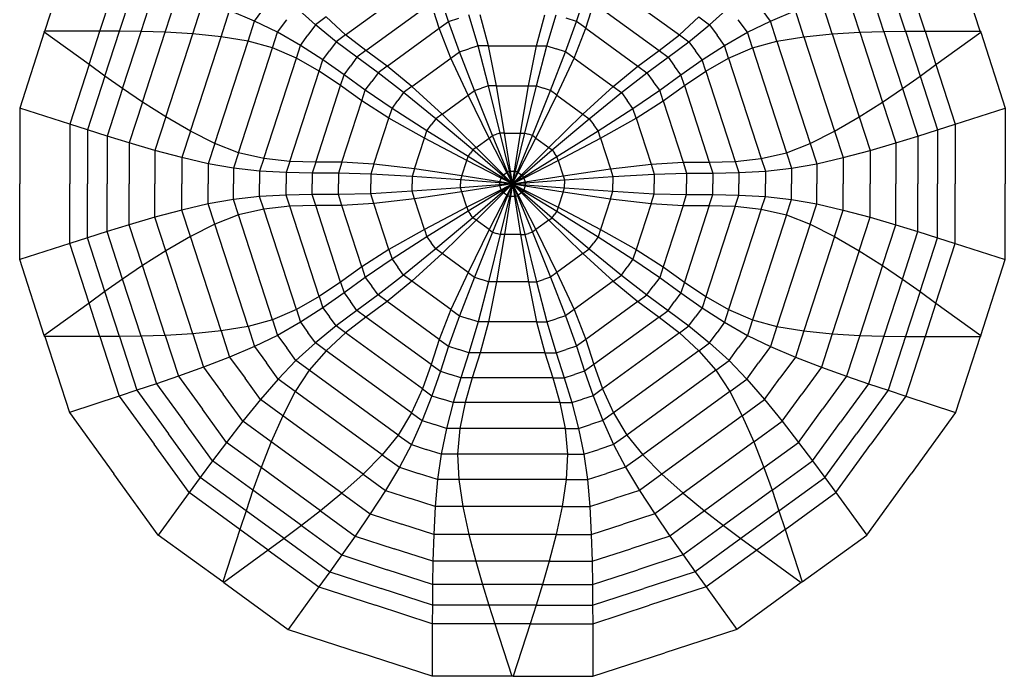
# Model space of a CAD drawing. Extents: x -2915 to 2915, y -2911 to 2931.
# Drawn here: x -2915 to 2915, y -2911 to 970 of the extents above; entities that cross this region are included whole.
import ezdxf

# ---------------------------------------------------------------- set-up
doc = ezdxf.new("R2010")
doc.units = 0

msp = doc.modelspace()

# ---------------------------------------------------------------- linework, layer by layer
at = {"layer": 'CutLine', "color": 250, "linetype": 'CONTINUOUS'}
for p, q in [((-2767.5, 903.4), (-2621.9, 1351.3)), ((2767.5, 903.4), (2621.9, 1351.3)), ((-2770, 895.8), (-2915.5, 447.9)), ((-2770, 895.8), (-2767.5, 903.4)), ((2767.5, 903.4), (2770, 895.8)), ((2770, 895.8), (2915.5, 447.9)), ((-2915.5, 447.9), (-2915.5, 0)), ((2915.5, 447.9), (2915.5, 0)), ((2915.5, -447.9), (2915.5, 0)), ((-2915.5, -447.9), (-2915.5, 0)), ((-2770, -895.8), (-2915.5, -447.9)), ((2770, -895.8), (2915.5, -447.9)), ((-2767.5, -903.4), (-2770, -895.8)), ((-2767.5, -903.4), (-2621.9, -1351.3)), ((2767.5, -903.4), (2621.9, -1351.3)), ((2770, -895.8), (2767.5, -903.4)), ((-2621.9, -1351.3), (-2358.7, -1713.7)), ((2621.9, -1351.3), (2358.7, -1713.7)), ((-2095.4, -2076), (-2358.7, -1713.7)), ((2095.4, -2076), (2358.7, -1713.7)), ((-1714.4, -2352.8), (-2095.4, -2076)), ((1714.4, -2352.8), (2095.4, -2076)), ((-1707.9, -2357.6), (-1714.4, -2352.8)), ((-1707.9, -2357.6), (-1326.9, -2634.4)), ((1707.9, -2357.6), (1326.9, -2634.4)), ((1714.4, -2352.8), (1707.9, -2357.6)), ((-1326.9, -2634.4), (-900.9, -2772.8)), ((1326.9, -2634.4), (900.9, -2772.8)), ((-475, -2911.2), (-900.9, -2772.8)), ((475, -2911.2), (900.9, -2772.8)), ((-4, -2911.2), (-475, -2911.2)), ((4, -2911.2), (-4, -2911.2)), ((4, -2911.2), (475, -2911.2))]:
    msp.add_line(p, q, dxfattribs=at)
at = {"layer": 'MountainLine', "color": 1, "linetype": 'CONTINUOUS'}
for p, q in [((-2441.2, 902.1), (-2326.7, 1254.7)), ((2441.2, 902.1), (2326.7, 1254.7)), ((-987.2, 881.4), (-533.2, 1211.2)), ((533.2, 1211.2), (987.2, 881.4)), ((-1525.9, 961.7), (-1456.1, 1057.9)), ((-866.8, 787.7), (-481.3, 1067.8)), ((-379, 959.7), (-426.9, 1107.3)), ((379, 959.7), (426.9, 1107.3)), ((481.3, 1067.8), (866.8, 787.7)), ((1525.9, 961.7), (1456.1, 1057.9)), ((-1525.9, 961.7), (-1673.8, 1024)), ((-1166.1, 940.1), (-1281.5, 1044.6)), ((-203.8, 815.5), (-257.5, 999.2)), ((203.8, 815.5), (257.5, 999.2)), ((1166.1, 940.1), (1281.5, 1044.6)), ((1525.9, 961.7), (1673.8, 1024)), ((-1389.5, 896), (-1525.9, 961.7)), ((-1389.5, 896), (-1335.5, 970.3)), ((-1166.1, 940.1), (-1210.3, 879.3)), ((-1043.7, 840.3), (-1166.1, 940.1)), ((-379, 959.7), (-318.2, 979.5)), ((-314.4, 779.5), (-379, 959.7)), ((314.4, 779.5), (379, 959.7)), ((379, 959.7), (318.2, 979.5)), ((1043.7, 840.3), (1166.1, 940.1)), ((1166.1, 940.1), (1210.3, 879.3)), ((1389.5, 896), (1335.5, 970.3)), ((1389.5, 896), (1525.9, 961.7)), ((-2411.2, 637.2), (-2325.3, 901.8)), ((-2307, 563.2), (-2197.4, 900.4)), ((-2189.3, 483), (-2055.1, 896.1)), ((-2051.5, 395.5), (-1892.2, 885.9)), ((-1254.5, 818.5), (-1389.5, 896)), ((-1254.5, 818.5), (-1210.3, 879.3)), ((-741.4, 696.4), (-433.2, 920.3)), ((433.2, 920.3), (741.4, 696.4)), ((1254.5, 818.5), (1210.3, 879.3)), ((1254.5, 818.5), (1389.5, 896)), ((1892.2, 885.9), (2051.5, 395.5)), ((2055.1, 896.1), (2189.3, 483)), ((2197.4, 900.4), (2307, 563.2)), ((2325.3, 901.8), (2411.2, 637.2)), ((-1905.5, 310.7), (-1724.2, 868.7)), ((-1761.1, 237.8), (-1564.6, 842.8)), ((-1121.7, 732.9), (-1254.5, 818.5)), ((-1043.7, 840.3), (-1082.7, 786.6)), ((-921.1, 748.2), (-1043.7, 840.3)), ((921.1, 748.2), (1043.7, 840.3)), ((1043.7, 840.3), (1082.7, 786.6)), ((1121.7, 732.9), (1254.5, 818.5)), ((1564.6, 842.8), (1761.1, 237.8)), ((1724.2, 868.7), (1905.5, 310.7)), ((-1620.9, 183.7), (-1419.3, 804.1)), ((-1121.7, 732.9), (-1082.7, 786.6)), ((-314.4, 779.5), (-259.1, 797.5)), ((-225.5, 551.2), (-314.4, 779.5)), ((-203.8, 815.5), (-259.1, 797.5)), ((-141.5, 578.5), (-203.8, 815.5)), ((-142.7, 815.5), (142.7, 815.5)), ((141.5, 578.5), (203.8, 815.5)), ((203.8, 815.5), (259.1, 797.5)), ((225.5, 551.2), (314.4, 779.5)), ((314.4, 779.5), (259.1, 797.5)), ((1121.7, 732.9), (1082.7, 786.6)), ((1419.3, 804.1), (1620.9, 183.7)), ((-2505.2, 705.1), (-2619.8, 352.6)), ((-1471.6, 150.3), (-1278.9, 743.4)), ((-996.2, 644.9), (-1121.7, 732.9)), ((-921.1, 748.2), (-958.7, 696.5)), ((-795.7, 657), (-921.1, 748.2)), ((-594.8, 575.8), (-363.9, 743.6)), ((363.9, 743.6), (594.8, 575.8)), ((795.7, 657), (921.1, 748.2)), ((921.1, 748.2), (958.7, 696.5)), ((996.2, 644.9), (1121.7, 732.9)), ((1278.9, 743.4), (1471.6, 150.3)), ((2505.2, 705.1), (2619.8, 352.6)), ((-1316.7, 132.8), (-1143.3, 666.5)), ((-996.2, 644.9), (-958.7, 696.5)), ((-870.7, 553.7), (-996.2, 644.9)), ((-795.7, 657), (-833.2, 605.3)), ((-644.2, 539.9), (-795.7, 657)), ((644.2, 539.9), (795.7, 657)), ((795.7, 657), (833.2, 605.3)), ((870.7, 553.7), (996.2, 644.9)), ((996.2, 644.9), (958.7, 696.5)), ((1143.3, 666.5), (1316.7, 132.8)), ((-870.7, 553.7), (-833.2, 605.3)), ((870.7, 553.7), (833.2, 605.3)), ((-1164.2, 127.7), (-1017, 581)), ((-712.6, 445.9), (-870.7, 553.7)), ((-644.2, 539.9), (-678.4, 492.9)), ((-454.5, 384.8), (-644.2, 539.9)), ((-225.5, 551.2), (-183.5, 564.8)), ((-117.7, 285.4), (-225.5, 551.2)), ((-141.5, 578.5), (-183.5, 564.8)), ((-72.5, 300.1), (-141.5, 578.5)), ((-95.1, 578.5), (95.1, 578.5)), ((72.5, 300.1), (141.5, 578.5)), ((117.7, 285.4), (225.5, 551.2)), ((141.5, 578.5), (183.5, 564.8)), ((225.5, 551.2), (183.5, 564.8)), ((454.5, 384.8), (644.2, 539.9)), ((644.2, 539.9), (678.4, 492.9)), ((712.6, 445.9), (870.7, 553.7)), ((1017, 581), (1164.2, 127.7)), ((-1009.1, 127.6), (-891.4, 489.9)), ((-712.6, 445.9), (-678.4, 492.9)), ((-417, 412.1), (-263.1, 523.9)), ((263.1, 523.9), (417, 412.1)), ((712.6, 445.9), (678.4, 492.9)), ((891.4, 489.9), (1009.1, 127.6)), ((-2619.8, 352.6), (-2915.5, 447.9)), ((-506.4, 313.4), (-712.6, 445.9)), ((506.4, 313.4), (712.6, 445.9)), ((2619.8, 352.6), (2915.5, 447.9)), ((-2514.7, 318.6), (-2619.8, 352.6)), ((-819.7, 116.3), (-731.5, 387.7)), ((-454.5, 384.8), (-480.5, 349.1)), ((-235.1, 200.2), (-454.5, 384.8)), ((235.1, 200.2), (454.5, 384.8)), ((454.5, 384.8), (480.5, 349.1)), ((731.5, 387.7), (819.7, 116.3)), ((2514.7, 318.6), (2619.8, 352.6)), ((-2398.5, 281.6), (-2514.7, 318.6)), ((-2514.7, 318.6), (-2514.7, 0)), ((-506.4, 313.4), (-480.5, 349.1)), ((-263, 161.7), (-506.4, 313.4)), ((-117.7, 285.4), (-95.1, 292.8)), ((-72.5, 300.1), (-95.1, 292.8)), ((-18.1, 75), (-72.5, 300.1)), ((-47.5, 300.1), (47.5, 300.1)), ((18.1, 75), (72.5, 300.1)), ((72.5, 300.1), (95.1, 292.8)), ((117.7, 285.4), (95.1, 292.8)), ((263, 161.7), (506.4, 313.4)), ((506.4, 313.4), (480.5, 349.1)), ((2398.5, 281.6), (2514.7, 318.6)), ((2514.7, 318.6), (2514.7, 0)), ((-2267.8, 241.5), (-2398.5, 281.6)), ((-2398.5, 281.6), (-2398.5, 0)), ((-2115.8, 197.8), (-2267.8, 241.5)), ((-2267.8, 241.5), (-2267.8, 0)), ((-579.6, 88.3), (-520.8, 269.2)), ((-214.9, 214.9), (-138, 270.7)), ((-29.4, 71.4), (-117.7, 285.4)), ((29.4, 71.4), (117.7, 285.4)), ((138, 270.7), (214.9, 214.9)), ((520.8, 269.2), (579.6, 88.3)), ((2115.8, 197.8), (2267.8, 241.5)), ((2267.8, 241.5), (2398.5, 281.6)), ((2267.8, 241.5), (2267.8, 0)), ((2398.5, 281.6), (2398.5, 0)), ((-1956, 155.4), (-2115.8, 197.8)), ((-2115.8, 197.8), (-2115.8, 0)), ((-263, 161.7), (-249.1, 180.9)), ((-235.1, 200.2), (-249.1, 180.9)), ((-58.8, 50), (-235.1, 200.2)), ((58.8, 50), (235.1, 200.2)), ((235.1, 200.2), (249.1, 180.9)), ((263, 161.7), (249.1, 180.9)), ((1956, 155.4), (2115.8, 197.8)), ((2115.8, 197.8), (2115.8, 0)), ((-1799.8, 118.9), (-1956, 155.4)), ((-1956, 155.4), (-1956, 0)), ((-1650.8, 91.9), (-1799.8, 118.9)), ((-1799.8, 118.9), (-1799.8, 0)), ((-300.1, 47.5), (-270.7, 137.9)), ((-65.8, 40.4), (-263, 161.7)), ((65.8, 40.4), (263, 161.7)), ((270.7, 137.9), (300.1, 47.5)), ((1650.8, 91.9), (1799.8, 118.9)), ((1799.8, 118.9), (1956, 155.4)), ((1799.8, 118.9), (1799.8, 0)), ((1956, 155.4), (1956, 0)), ((-1496, 75.2), (-1650.8, 91.9)), ((-1650.8, 91.9), (-1650.8, 0)), ((-1338.3, 66.4), (-1496, 75.2)), ((-1496, 75.2), (-1496, 0)), ((-1185, 63.9), (-1338.3, 66.4)), ((-1338.3, 66.4), (-1338.3, 0)), ((-1029.9, 63.8), (-1185, 63.9)), ((-1185, 63.9), (-1185, 0)), ((-838.6, 58.1), (-1029.9, 63.8)), ((-1029.9, 63.8), (-1029.9, 0)), ((-34.5, 67.7), (-29.4, 71.4)), ((0, 0), (-29.4, 71.4)), ((0, 0), (-18.1, 75)), ((-11.9, 75), (-18.1, 75)), ((0, 0), (18.1, 75)), ((0, 0), (29.4, 71.4)), ((11.9, 75), (18.1, 75)), ((34.5, 67.7), (29.4, 71.4)), ((838.6, 58.1), (1029.9, 63.8)), ((1029.9, 63.8), (1185, 63.9)), ((1029.9, 63.8), (1029.9, 0)), ((1185, 63.9), (1338.3, 66.4)), ((1185, 63.9), (1185, 0)), ((1338.3, 66.4), (1496, 75.2)), ((1338.3, 66.4), (1338.3, 0)), ((1496, 75.2), (1650.8, 91.9)), ((1496, 75.2), (1496, 0)), ((1650.8, 91.9), (1650.8, 0)), ((-593.9, 44.2), (-838.6, 58.1)), ((-838.6, 58.1), (-838.6, 0)), ((-307.8, 23.8), (-593.9, 44.2)), ((-593.9, 44.2), (-593.9, 0)), ((-77, 5.9), (-307.8, 23.8)), ((-307.8, 23.8), (-307.8, 0)), ((-75, 11.9), (-77, 5.9)), ((0, 0), (-77, 5.9)), ((0, 0), (-77, -5.9)), ((-67.7, 34.5), (-65.8, 40.4)), ((0, 0), (-65.8, 40.4)), ((0, 0), (-65.8, -40.4)), ((-53.7, 53.7), (-58.8, 50)), ((0, 0), (-58.8, 50)), ((0, 0), (-58.8, -50)), ((0, 0), (-29.4, -71.4)), ((0, 0), (-18.1, -75)), ((0, 0), (58.8, 50)), ((0, 0), (65.8, 40.4)), ((0, 0), (77, 5.9)), ((0, 0), (77, -5.9)), ((0, 0), (65.8, -40.4)), ((0, 0), (58.8, -50)), ((0, 0), (29.4, -71.4)), ((0, 0), (18.1, -75)), ((53.7, 53.7), (58.8, 50)), ((67.7, 34.5), (65.8, 40.4)), ((75, 11.9), (77, 5.9)), ((77, 5.9), (307.8, 23.8)), ((307.8, 23.8), (593.9, 44.2)), ((307.8, 23.8), (307.8, 0)), ((307.8, -23.8), (307.8, 0)), ((593.9, 44.2), (838.6, 58.1)), ((593.9, 44.2), (593.9, 0)), ((593.9, -44.2), (593.9, 0)), ((838.6, 58.1), (838.6, 0)), ((838.6, -58.1), (838.6, 0)), ((1029.9, -63.8), (1029.9, 0)), ((1185, -63.9), (1185, 0)), ((1338.3, -66.4), (1338.3, 0)), ((1496, -75.2), (1496, 0)), ((1650.8, -91.9), (1650.8, 0)), ((1799.8, -118.9), (1799.8, 0)), ((1956, -155.4), (1956, 0)), ((2115.8, -197.8), (2115.8, 0)), ((2267.8, -241.5), (2267.8, 0)), ((2398.5, -281.6), (2398.5, 0)), ((2514.7, -318.6), (2514.7, 0)), ((-2514.7, -318.6), (-2514.7, 0)), ((-2398.5, -281.6), (-2398.5, 0)), ((-2267.8, -241.5), (-2267.8, 0)), ((-2115.8, -197.8), (-2115.8, 0)), ((-1956, -155.4), (-1956, 0)), ((-1799.8, -118.9), (-1799.8, 0)), ((-1650.8, -91.9), (-1650.8, 0)), ((-1496, -75.2), (-1496, 0)), ((-1338.3, -66.4), (-1338.3, 0)), ((-1185, -63.9), (-1185, 0)), ((-1029.9, -63.8), (-1029.9, 0)), ((-838.6, -58.1), (-1029.9, -63.8)), ((-838.6, -58.1), (-838.6, 0)), ((-593.9, -44.2), (-838.6, -58.1)), ((-593.9, -44.2), (-593.9, 0)), ((-307.8, -23.8), (-593.9, -44.2)), ((-307.8, -23.8), (-307.8, 0)), ((-77, -5.9), (-307.8, -23.8)), ((-270.7, -137.9), (-300.1, -47.5)), ((-65.8, -40.4), (-263, -161.7)), ((-58.8, -50), (-235.1, -200.2)), ((-75, -11.9), (-77, -5.9)), ((-67.7, -34.5), (-65.8, -40.4)), ((-53.7, -53.7), (-58.8, -50)), ((53.7, -53.7), (58.8, -50)), ((58.8, -50), (235.1, -200.2)), ((67.7, -34.5), (65.8, -40.4)), ((65.8, -40.4), (263, -161.7)), ((75, -11.9), (77, -5.9)), ((77, -5.9), (307.8, -23.8)), ((300.1, -47.5), (270.7, -137.9)), ((307.8, -23.8), (593.9, -44.2)), ((593.9, -44.2), (838.6, -58.1)), ((838.6, -58.1), (1029.9, -63.8)), ((-1650.8, -91.9), (-1799.8, -118.9)), ((-1496, -75.2), (-1650.8, -91.9)), ((-1338.3, -66.4), (-1496, -75.2)), ((-1185, -63.9), (-1338.3, -66.4)), ((-1029.9, -63.8), (-1185, -63.9)), ((-731.5, -387.7), (-819.7, -116.3)), ((-520.8, -269.2), (-579.6, -88.3)), ((-29.4, -71.4), (-117.7, -285.4)), ((-18.1, -75), (-72.5, -300.1)), ((-34.5, -67.7), (-29.4, -71.4)), ((-11.9, -75), (-18.1, -75)), ((11.9, -75), (18.1, -75)), ((18.1, -75), (72.5, -300.1)), ((34.5, -67.7), (29.4, -71.4)), ((29.4, -71.4), (117.7, -285.4)), ((579.6, -88.3), (520.8, -269.2)), ((819.7, -116.3), (731.5, -387.7)), ((1029.9, -63.8), (1185, -63.9)), ((1185, -63.9), (1338.3, -66.4)), ((1338.3, -66.4), (1496, -75.2)), ((1496, -75.2), (1650.8, -91.9)), ((1650.8, -91.9), (1799.8, -118.9)), ((-1956, -155.4), (-2115.8, -197.8)), ((-1799.8, -118.9), (-1956, -155.4)), ((-1278.9, -743.4), (-1471.6, -150.3)), ((-1143.3, -666.5), (-1316.7, -132.8)), ((-1017, -581), (-1164.2, -127.7)), ((-891.4, -489.9), (-1009.1, -127.6)), ((-263, -161.7), (-506.4, -313.4)), ((-263, -161.7), (-249.1, -180.9)), ((263, -161.7), (249.1, -180.9)), ((263, -161.7), (506.4, -313.4)), ((1009.1, -127.6), (891.4, -489.9)), ((1164.2, -127.7), (1017, -581)), ((1316.7, -132.8), (1143.3, -666.5)), ((1471.6, -150.3), (1278.9, -743.4)), ((1799.8, -118.9), (1956, -155.4)), ((1956, -155.4), (2115.8, -197.8)), ((-2115.8, -197.8), (-2267.8, -241.5)), ((-1419.3, -804.1), (-1620.9, -183.7)), ((-235.1, -200.2), (-454.5, -384.8)), ((-235.1, -200.2), (-249.1, -180.9)), ((-138, -270.7), (-214.9, -214.9)), ((214.9, -214.9), (138, -270.7)), ((235.1, -200.2), (249.1, -180.9)), ((235.1, -200.2), (454.5, -384.8)), ((1620.9, -183.7), (1419.3, -804.1)), ((2115.8, -197.8), (2267.8, -241.5)), ((-2398.5, -281.6), (-2514.7, -318.6)), ((-2267.8, -241.5), (-2398.5, -281.6)), ((-1564.6, -842.8), (-1761.1, -237.8)), ((-117.7, -285.4), (-225.5, -551.2)), ((-117.7, -285.4), (-95.1, -292.8)), ((117.7, -285.4), (95.1, -292.8)), ((117.7, -285.4), (225.5, -551.2)), ((1761.1, -237.8), (1564.6, -842.8)), ((2267.8, -241.5), (2398.5, -281.6)), ((2398.5, -281.6), (2514.7, -318.6)), ((-2514.7, -318.6), (-2619.8, -352.6)), ((-1724.2, -868.7), (-1905.5, -310.7)), ((-506.4, -313.4), (-712.6, -445.9)), ((-506.4, -313.4), (-480.5, -349.1)), ((-454.5, -384.8), (-480.5, -349.1)), ((-72.5, -300.1), (-141.5, -578.5)), ((-72.5, -300.1), (-95.1, -292.8)), ((47.5, -300.1), (-47.5, -300.1)), ((72.5, -300.1), (95.1, -292.8)), ((72.5, -300.1), (141.5, -578.5)), ((454.5, -384.8), (480.5, -349.1)), ((506.4, -313.4), (480.5, -349.1)), ((506.4, -313.4), (712.6, -445.9)), ((1905.5, -310.7), (1724.2, -868.7)), ((2514.7, -318.6), (2619.8, -352.6)), ((-2619.8, -352.6), (-2915.5, -447.9)), ((-2505.2, -705.1), (-2619.8, -352.6)), ((-1892.2, -885.9), (-2051.5, -395.5)), ((-454.5, -384.8), (-644.2, -539.9)), ((454.5, -384.8), (644.2, -539.9)), ((2051.5, -395.5), (1892.2, -885.9)), ((2505.2, -705.1), (2619.8, -352.6)), ((2619.8, -352.6), (2915.5, -447.9)), ((-712.6, -445.9), (-870.7, -553.7)), ((-712.6, -445.9), (-678.4, -492.9)), ((-263.1, -523.9), (-417, -412.1)), ((417, -412.1), (263.1, -523.9)), ((712.6, -445.9), (678.4, -492.9)), ((712.6, -445.9), (870.7, -553.7)), ((-2055.1, -896.1), (-2189.3, -483)), ((-644.2, -539.9), (-678.4, -492.9)), ((644.2, -539.9), (678.4, -492.9)), ((2189.3, -483), (2055.1, -896.1)), ((-2197.4, -900.4), (-2307, -563.2)), ((-870.7, -553.7), (-996.2, -644.9)), ((-870.7, -553.7), (-833.2, -605.3)), ((-644.2, -539.9), (-795.7, -657)), ((-363.9, -743.6), (-594.8, -575.8)), ((-225.5, -551.2), (-314.4, -779.5)), ((-225.5, -551.2), (-183.5, -564.8)), ((-141.5, -578.5), (-203.8, -815.5)), ((-141.5, -578.5), (-183.5, -564.8)), ((95.1, -578.5), (-95.1, -578.5)), ((141.5, -578.5), (183.5, -564.8)), ((141.5, -578.5), (203.8, -815.5)), ((225.5, -551.2), (183.5, -564.8)), ((225.5, -551.2), (314.4, -779.5)), ((594.8, -575.8), (363.9, -743.6)), ((644.2, -539.9), (795.7, -657)), ((870.7, -553.7), (833.2, -605.3)), ((870.7, -553.7), (996.2, -644.9)), ((2307, -563.2), (2197.4, -900.4)), ((-2325.3, -901.8), (-2411.2, -637.2)), ((-795.7, -657), (-833.2, -605.3)), ((795.7, -657), (833.2, -605.3)), ((2411.2, -637.2), (2325.3, -901.8)), ((-996.2, -644.9), (-1121.7, -732.9)), ((-996.2, -644.9), (-958.7, -696.5)), ((-921.1, -748.2), (-958.7, -696.5)), ((-795.7, -657), (-921.1, -748.2)), ((-433.2, -920.3), (-741.4, -696.4)), ((741.4, -696.4), (433.2, -920.3)), ((795.7, -657), (921.1, -748.2)), ((921.1, -748.2), (958.7, -696.5)), ((996.2, -644.9), (958.7, -696.5)), ((996.2, -644.9), (1121.7, -732.9)), ((-1121.7, -732.9), (-1254.5, -818.5)), ((-1121.7, -732.9), (-1082.7, -786.6)), ((-921.1, -748.2), (-1043.7, -840.3)), ((921.1, -748.2), (1043.7, -840.3)), ((1121.7, -732.9), (1082.7, -786.6)), ((1121.7, -732.9), (1254.5, -818.5)), ((-1043.7, -840.3), (-1082.7, -786.6)), ((-481.3, -1067.8), (-866.8, -787.7)), ((-314.4, -779.5), (-379, -959.7)), ((-314.4, -779.5), (-259.1, -797.5)), ((-203.8, -815.5), (-259.1, -797.5)), ((-203.8, -815.5), (-257.5, -999.2)), ((142.7, -815.5), (-142.7, -815.5)), ((203.8, -815.5), (259.1, -797.5)), ((203.8, -815.5), (257.5, -999.2)), ((314.4, -779.5), (259.1, -797.5)), ((314.4, -779.5), (379, -959.7)), ((866.8, -787.7), (481.3, -1067.8)), ((1043.7, -840.3), (1082.7, -786.6)), ((-1254.5, -818.5), (-1389.5, -896)), ((-1254.5, -818.5), (-1210.3, -879.3)), ((-1043.7, -840.3), (-1166.1, -940.1)), ((1043.7, -840.3), (1166.1, -940.1)), ((1254.5, -818.5), (1210.3, -879.3)), ((1254.5, -818.5), (1389.5, -896)), ((-2441.2, -902.1), (-2326.7, -1254.7)), ((-1389.5, -896), (-1525.9, -961.7)), ((-1389.5, -896), (-1335.5, -970.3)), ((-1166.1, -940.1), (-1210.3, -879.3)), ((-533.2, -1211.2), (-987.2, -881.4)), ((987.2, -881.4), (533.2, -1211.2)), ((1166.1, -940.1), (1210.3, -879.3)), ((1389.5, -896), (1335.5, -970.3)), ((1389.5, -896), (1525.9, -961.7)), ((2441.2, -902.1), (2326.7, -1254.7)), ((-1525.9, -961.7), (-1673.8, -1024)), ((-1525.9, -961.7), (-1456.1, -1057.9)), ((-1281.5, -1044.6), (-1335.5, -970.3)), ((-1166.1, -940.1), (-1281.5, -1044.6)), ((-597.7, -1353.1), (-1102.2, -986.6)), ((-379, -959.7), (-426.9, -1107.3)), ((-379, -959.7), (-318.2, -979.5)), ((-257.5, -999.2), (-318.2, -979.5)), ((257.5, -999.2), (318.2, -979.5)), ((379, -959.7), (318.2, -979.5)), ((379, -959.7), (426.9, -1107.3)), ((1102.2, -986.6), (597.7, -1353.1)), ((1166.1, -940.1), (1281.5, -1044.6)), ((1281.5, -1044.6), (1335.5, -970.3)), ((1525.9, -961.7), (1456.1, -1057.9)), ((1525.9, -961.7), (1673.8, -1024)), ((-1673.8, -1024), (-1827.9, -1083.6)), ((-1673.8, -1024), (-1582.5, -1149.7)), ((-1281.5, -1044.6), (-1386.2, -1154.1)), ((-257.5, -999.2), (-305.4, -1146.7)), ((190.4, -999.2), (-190.4, -999.2)), ((257.5, -999.2), (305.4, -1146.7)), ((1281.5, -1044.6), (1386.2, -1154.1)), ((1673.8, -1024), (1582.5, -1149.7)), ((1673.8, -1024), (1827.9, -1083.6)), ((-1827.9, -1083.6), (-1976.6, -1137.6)), ((-1827.9, -1083.6), (-1711.7, -1243.6)), ((-1386.2, -1154.1), (-1456.1, -1057.9)), ((-675.6, -1484.8), (-1203.3, -1101.4)), ((-426.9, -1107.3), (-476.7, -1252.3)), ((-426.9, -1107.3), (-366.2, -1127)), ((426.9, -1107.3), (366.2, -1127)), ((426.9, -1107.3), (476.7, -1252.3)), ((1203.3, -1101.4), (675.6, -1484.8)), ((1386.2, -1154.1), (1456.1, -1057.9)), ((1827.9, -1083.6), (1711.7, -1243.6)), ((1827.9, -1083.6), (1976.6, -1137.6)), ((-1976.6, -1137.6), (-2105.9, -1182)), ((-1976.6, -1137.6), (-1834.7, -1333)), ((-1491.1, -1275.4), (-1582.5, -1149.7)), ((-1386.2, -1154.1), (-1491.1, -1275.4)), ((-305.4, -1146.7), (-366.2, -1127)), ((-305.4, -1146.7), (-350.4, -1293.3)), ((238.3, -1146.7), (-238.3, -1146.7)), ((305.4, -1146.7), (366.2, -1127)), ((305.4, -1146.7), (350.4, -1293.3)), ((1386.2, -1154.1), (1491.1, -1275.4)), ((1491.1, -1275.4), (1582.5, -1149.7)), ((1976.6, -1137.6), (1834.7, -1333)), ((1976.6, -1137.6), (2105.9, -1182)), ((-2221.7, -1220.4), (-2326.7, -1254.7)), ((-2105.9, -1182), (-2221.7, -1220.4)), ((-2221.7, -1220.4), (-2034.5, -1478.1)), ((-2105.9, -1182), (-1940.4, -1409.8)), ((2105.9, -1182), (1940.4, -1409.8)), ((2221.7, -1220.4), (2034.5, -1478.1)), ((2105.9, -1182), (2221.7, -1220.4)), ((2221.7, -1220.4), (2326.7, -1254.7)), ((-2326.7, -1254.7), (-2621.9, -1351.3)), ((-1595.5, -1403.6), (-1711.7, -1243.6)), ((-1491.1, -1275.4), (-1595.5, -1403.6)), ((-770.4, -1601.5), (-1285, -1227.6)), ((-476.7, -1252.3), (-533.8, -1399.6)), ((-476.7, -1252.3), (-413.6, -1272.8)), ((-350.4, -1293.3), (-413.6, -1272.8)), ((350.4, -1293.3), (413.6, -1272.8)), ((476.7, -1252.3), (413.6, -1272.8)), ((476.7, -1252.3), (533.8, -1399.6)), ((1285, -1227.6), (770.4, -1601.5)), ((1491.1, -1275.4), (1595.5, -1403.6)), ((1595.5, -1403.6), (1711.7, -1243.6)), ((2326.7, -1254.7), (2621.9, -1351.3)), ((-1692.7, -1528.3), (-1834.7, -1333)), ((-350.4, -1293.3), (-390.8, -1446)), ((280.6, -1293.3), (-280.6, -1293.3)), ((350.4, -1293.3), (390.8, -1446)), ((1692.7, -1528.3), (1834.7, -1333)), ((-884.3, -1716.3), (-1359, -1371.4)), ((1359, -1371.4), (884.3, -1716.3)), ((-1774.9, -1637.6), (-1940.4, -1409.8)), ((-1595.5, -1403.6), (-1692.7, -1528.3)), ((-533.8, -1399.6), (-597.5, -1541.6)), ((-533.8, -1399.6), (-462.3, -1422.8)), ((-390.8, -1446), (-462.3, -1422.8)), ((-390.8, -1446), (-422.7, -1598.3)), ((311.8, -1446), (-311.8, -1446)), ((390.8, -1446), (462.3, -1422.8)), ((390.8, -1446), (422.7, -1598.3)), ((533.8, -1399.6), (462.3, -1422.8)), ((533.8, -1399.6), (597.5, -1541.6)), ((1595.5, -1403.6), (1692.7, -1528.3)), ((1774.9, -1637.6), (1940.4, -1409.8)), ((-1847.2, -1735.9), (-2034.5, -1478.1)), ((1847.2, -1735.9), (2034.5, -1478.1)), ((-1692.7, -1528.3), (-1774.9, -1637.6)), ((-1010.1, -1828.9), (-1427.2, -1525.8)), ((-597.5, -1541.6), (-669.2, -1675)), ((-597.5, -1541.6), (-510.1, -1570)), ((-422.7, -1598.3), (-510.1, -1570)), ((422.7, -1598.3), (510.1, -1570)), ((597.5, -1541.6), (510.1, -1570)), ((597.5, -1541.6), (669.2, -1675)), ((1427.2, -1525.8), (1010.1, -1828.9)), ((1692.7, -1528.3), (1774.9, -1637.6)), ((-422.7, -1598.3), (-443.1, -1748.4)), ((326.1, -1598.3), (-326.1, -1598.3)), ((422.7, -1598.3), (443.1, -1748.4)), ((-1774.9, -1637.6), (-1847.2, -1735.9)), ((-1135.9, -1932.9), (-1487.3, -1677.6)), ((-669.2, -1675), (-752.2, -1812.3)), ((-669.2, -1675), (-556.2, -1711.7)), ((669.2, -1675), (556.2, -1711.7)), ((669.2, -1675), (752.2, -1812.3)), ((1487.3, -1677.6), (1135.9, -1932.9)), ((1774.9, -1637.6), (1847.2, -1735.9)), ((-1847.2, -1735.9), (-1912.2, -1825.1)), ((-443.1, -1748.4), (-556.2, -1711.7)), ((-443.1, -1748.4), (-456.7, -1908.3)), ((318.1, -1748.4), (-318.1, -1748.4)), ((443.1, -1748.4), (556.2, -1711.7)), ((443.1, -1748.4), (456.7, -1908.3)), ((1847.2, -1735.9), (1912.2, -1825.1)), ((-1912.2, -1825.1), (-2095.4, -2076)), ((-1612.3, -2043), (-1912.2, -1825.1)), ((-1248.5, -2020.1), (-1535.4, -1811.6)), ((-752.2, -1812.3), (-841.9, -1951.1)), ((-752.2, -1812.3), (-604.4, -1860.3)), ((-456.7, -1908.3), (-604.4, -1860.3)), ((456.7, -1908.3), (604.4, -1860.3)), ((752.2, -1812.3), (604.4, -1860.3)), ((752.2, -1812.3), (841.9, -1951.1)), ((1535.4, -1811.6), (1248.5, -2020.1)), ((1612.3, -2043), (1912.2, -1825.1)), ((1912.2, -1825.1), (2095.4, -2076)), ((-456.7, -1908.3), (-465.7, -2073.3)), ((293.3, -1908.3), (-293.3, -1908.3)), ((456.7, -1908.3), (465.7, -2073.3)), ((-1351.1, -2096.3), (-1576.2, -1932.8)), ((-841.9, -1951.1), (-930.5, -2082.1)), ((-841.9, -1951.1), (-653.8, -2012.2)), ((841.9, -1951.1), (653.8, -2012.2)), ((841.9, -1951.1), (930.5, -2082.1)), ((1576.2, -1932.8), (1351.1, -2096.3)), ((-465.7, -2073.3), (-653.8, -2012.2)), ((465.7, -2073.3), (653.8, -2012.2)), ((-930.5, -2082.1), (-1009, -2194.1)), ((-930.5, -2082.1), (-700.8, -2156.8)), ((-465.7, -2073.3), (-471.1, -2231.4)), ((257.8, -2073.3), (-257.8, -2073.3)), ((465.7, -2073.3), (471.1, -2231.4)), ((930.5, -2082.1), (700.8, -2156.8)), ((930.5, -2082.1), (1009, -2194.1)), ((-471.1, -2231.4), (-700.8, -2156.8)), ((471.1, -2231.4), (700.8, -2156.8)), ((-1444.8, -2164.7), (-1144.9, -2382.6)), ((-1009, -2194.1), (-1080.1, -2293.2)), ((-1009, -2194.1), (-741.2, -2281.1)), ((1009, -2194.1), (741.2, -2281.1)), ((1009, -2194.1), (1080.1, -2293.2)), ((1444.8, -2164.7), (1144.9, -2382.6)), ((-471.1, -2231.4), (-473.4, -2368.1)), ((217.2, -2231.4), (-217.2, -2231.4)), ((471.1, -2231.4), (473.4, -2368.1)), ((-1080.1, -2293.2), (-1144.9, -2382.6)), ((-1080.1, -2293.2), (-777.1, -2391.7)), ((-473.4, -2368.1), (-741.2, -2281.1)), ((473.4, -2368.1), (741.2, -2281.1)), ((1080.1, -2293.2), (777.1, -2391.7)), ((1080.1, -2293.2), (1144.9, -2382.6)), ((-1144.9, -2382.6), (-1326.9, -2634.4)), ((-473.4, -2368.1), (-474.1, -2490.1)), ((177.3, -2368.1), (-177.3, -2368.1)), ((473.4, -2368.1), (474.1, -2490.1)), ((1144.9, -2382.6), (1326.9, -2634.4)), ((-474.1, -2490.1), (-777.1, -2391.7)), ((474.1, -2490.1), (777.1, -2391.7)), ((-474.1, -2490.1), (-474.3, -2600.5)), ((139.1, -2490.1), (-139.1, -2490.1)), ((474.1, -2490.1), (474.3, -2600.5)), ((-474.3, -2600.5), (-475, -2911.2)), ((-103.6, -2600.5), (-474.3, -2600.5)), ((103.6, -2600.5), (474.3, -2600.5)), ((474.3, -2600.5), (475, -2911.2))]:
    msp.add_line(p, q, dxfattribs=at)
at = {"layer": 'ValleyLine', "color": 5, "linetype": 'CONTINUOUS'}
for p, q in [((-2325.3, 901.8), (-2221.7, 1220.4)), ((-2197.4, 900.4), (-2105.9, 1182)), ((2197.4, 900.4), (2105.9, 1182)), ((2325.3, 901.8), (2221.7, 1220.4)), ((-2055.1, 896.1), (-1976.6, 1137.6)), ((2055.1, 896.1), (1976.6, 1137.6)), ((-1892.2, 885.9), (-1827.9, 1083.6)), ((-433.2, 920.3), (-481.3, 1067.8)), ((433.2, 920.3), (481.3, 1067.8)), ((1892.2, 885.9), (1827.9, 1083.6)), ((-1724.2, 868.7), (-1673.8, 1024)), ((-142.7, 815.5), (-190.4, 999.2)), ((142.7, 815.5), (190.4, 999.2)), ((1724.2, 868.7), (1673.8, 1024)), ((-1564.6, 842.8), (-1525.9, 961.7)), ((-1102.2, 986.6), (-1166.1, 940.1)), ((-987.2, 881.4), (-1102.2, 986.6)), ((-433.2, 920.3), (-379, 959.7)), ((433.2, 920.3), (379, 959.7)), ((987.2, 881.4), (1102.2, 986.6)), ((1102.2, 986.6), (1166.1, 940.1)), ((1564.6, 842.8), (1525.9, 961.7)), ((-2505.2, 705.1), (-2770, 895.8)), ((-2441.2, 902.1), (-2767.5, 903.4)), ((-2505.2, 705.1), (-2441.2, 902.1)), ((-2325.3, 901.8), (-2441.2, 902.1)), ((-2197.4, 900.4), (-2325.3, 901.8)), ((-2055.1, 896.1), (-2197.4, 900.4)), ((-1892.2, 885.9), (-2055.1, 896.1)), ((-1724.2, 868.7), (-1892.2, 885.9)), ((-1419.3, 804.1), (-1389.5, 896)), ((-987.2, 881.4), (-1043.7, 840.3)), ((-866.8, 787.7), (-987.2, 881.4)), ((-363.9, 743.6), (-433.2, 920.3)), ((363.9, 743.6), (433.2, 920.3)), ((866.8, 787.7), (987.2, 881.4)), ((987.2, 881.4), (1043.7, 840.3)), ((1419.3, 804.1), (1389.5, 896)), ((1724.2, 868.7), (1892.2, 885.9)), ((1892.2, 885.9), (2055.1, 896.1)), ((2055.1, 896.1), (2197.4, 900.4)), ((2197.4, 900.4), (2325.3, 901.8)), ((2325.3, 901.8), (2441.2, 902.1)), ((2441.2, 902.1), (2767.5, 903.4)), ((2441.2, 902.1), (2505.2, 705.1)), ((2505.2, 705.1), (2770, 895.8)), ((-1564.6, 842.8), (-1724.2, 868.7)), ((-1419.3, 804.1), (-1564.6, 842.8)), ((-1278.9, 743.4), (-1254.5, 818.5)), ((1278.9, 743.4), (1254.5, 818.5)), ((1419.3, 804.1), (1564.6, 842.8)), ((1564.6, 842.8), (1724.2, 868.7)), ((-1278.9, 743.4), (-1419.3, 804.1)), ((-866.8, 787.7), (-921.1, 748.2)), ((-741.4, 696.4), (-866.8, 787.7)), ((-363.9, 743.6), (-314.4, 779.5)), ((-142.7, 815.5), (-203.8, 815.5)), ((-95.1, 578.5), (-142.7, 815.5)), ((95.1, 578.5), (142.7, 815.5)), ((142.7, 815.5), (203.8, 815.5)), ((363.9, 743.6), (314.4, 779.5)), ((741.4, 696.4), (866.8, 787.7)), ((866.8, 787.7), (921.1, 748.2)), ((1278.9, 743.4), (1419.3, 804.1)), ((-2411.2, 637.2), (-2505.2, 705.1)), ((-1143.3, 666.5), (-1278.9, 743.4)), ((-1143.3, 666.5), (-1121.7, 732.9)), ((-263.1, 523.9), (-363.9, 743.6)), ((263.1, 523.9), (363.9, 743.6)), ((1143.3, 666.5), (1121.7, 732.9)), ((1143.3, 666.5), (1278.9, 743.4)), ((2411.2, 637.2), (2505.2, 705.1)), ((-1017, 581), (-1143.3, 666.5)), ((-1017, 581), (-996.2, 644.9)), ((-741.4, 696.4), (-795.7, 657)), ((-594.8, 575.8), (-741.4, 696.4)), ((594.8, 575.8), (741.4, 696.4)), ((741.4, 696.4), (795.7, 657)), ((1017, 581), (996.2, 644.9)), ((1017, 581), (1143.3, 666.5)), ((-2411.2, 637.2), (-2514.7, 318.6)), ((-2307, 563.2), (-2411.2, 637.2)), ((2307, 563.2), (2411.2, 637.2)), ((2411.2, 637.2), (2514.7, 318.6)), ((-2307, 563.2), (-2398.5, 281.6)), ((-2189.3, 483), (-2307, 563.2)), ((-891.4, 489.9), (-1017, 581)), ((-891.4, 489.9), (-870.7, 553.7)), ((-594.8, 575.8), (-644.2, 539.9)), ((-417, 412.1), (-594.8, 575.8)), ((-263.1, 523.9), (-225.5, 551.2)), ((-95.1, 578.5), (-141.5, 578.5)), ((-47.5, 300.1), (-95.1, 578.5)), ((47.5, 300.1), (95.1, 578.5)), ((95.1, 578.5), (141.5, 578.5)), ((263.1, 523.9), (225.5, 551.2)), ((417, 412.1), (594.8, 575.8)), ((594.8, 575.8), (644.2, 539.9)), ((891.4, 489.9), (870.7, 553.7)), ((891.4, 489.9), (1017, 581)), ((2189.3, 483), (2307, 563.2)), ((2307, 563.2), (2398.5, 281.6)), ((-2189.3, 483), (-2267.8, 241.5)), ((-2051.5, 395.5), (-2189.3, 483)), ((-731.5, 387.7), (-891.4, 489.9)), ((-138, 270.7), (-263.1, 523.9)), ((138, 270.7), (263.1, 523.9)), ((731.5, 387.7), (891.4, 489.9)), ((2051.5, 395.5), (2189.3, 483)), ((2189.3, 483), (2267.8, 241.5)), ((-731.5, 387.7), (-712.6, 445.9)), ((-417, 412.1), (-454.5, 384.8)), ((-214.9, 214.9), (-417, 412.1)), ((214.9, 214.9), (417, 412.1)), ((417, 412.1), (454.5, 384.8)), ((731.5, 387.7), (712.6, 445.9)), ((-2619.8, 352.6), (-2619.8, 0)), ((-2051.5, 395.5), (-2115.8, 197.8)), ((-1905.5, 310.7), (-2051.5, 395.5)), ((-520.8, 269.2), (-731.5, 387.7)), ((520.8, 269.2), (731.5, 387.7)), ((1905.5, 310.7), (2051.5, 395.5)), ((2051.5, 395.5), (2115.8, 197.8)), ((2619.8, 352.6), (2619.8, 0)), ((-1905.5, 310.7), (-1956, 155.4)), ((-1761.1, 237.8), (-1905.5, 310.7)), ((-520.8, 269.2), (-506.4, 313.4)), ((-47.5, 300.1), (-72.5, 300.1)), ((-11.9, 75), (-47.5, 300.1)), ((11.9, 75), (47.5, 300.1)), ((47.5, 300.1), (72.5, 300.1)), ((520.8, 269.2), (506.4, 313.4)), ((1761.1, 237.8), (1905.5, 310.7)), ((1905.5, 310.7), (1956, 155.4)), ((-1761.1, 237.8), (-1799.8, 118.9)), ((-1620.9, 183.7), (-1761.1, 237.8)), ((-270.7, 137.9), (-520.8, 269.2)), ((-138, 270.7), (-117.7, 285.4)), ((-34.5, 67.7), (-138, 270.7)), ((34.5, 67.7), (138, 270.7)), ((138, 270.7), (117.7, 285.4)), ((270.7, 137.9), (520.8, 269.2)), ((1620.9, 183.7), (1761.1, 237.8)), ((1761.1, 237.8), (1799.8, 118.9)), ((-1620.9, 183.7), (-1650.8, 91.9)), ((-1471.6, 150.3), (-1620.9, 183.7)), ((-214.9, 214.9), (-235.1, 200.2)), ((-53.7, 53.7), (-214.9, 214.9)), ((53.7, 53.7), (214.9, 214.9)), ((214.9, 214.9), (235.1, 200.2)), ((1471.6, 150.3), (1620.9, 183.7)), ((1620.9, 183.7), (1650.8, 91.9)), ((-1471.6, 150.3), (-1496, 75.2)), ((-1316.7, 132.8), (-1471.6, 150.3)), ((-1316.7, 132.8), (-1338.3, 66.4)), ((-1164.2, 127.7), (-1316.7, 132.8)), ((-1164.2, 127.7), (-1185, 63.9)), ((-1009.1, 127.6), (-1164.2, 127.7)), ((-1009.1, 127.6), (-1029.9, 63.8)), ((-819.7, 116.3), (-1009.1, 127.6)), ((-270.7, 137.9), (-263, 161.7)), ((-67.7, 34.5), (-270.7, 137.9)), ((67.7, 34.5), (270.7, 137.9)), ((270.7, 137.9), (263, 161.7)), ((819.7, 116.3), (1009.1, 127.6)), ((1009.1, 127.6), (1164.2, 127.7)), ((1009.1, 127.6), (1029.9, 63.8)), ((1164.2, 127.7), (1316.7, 132.8)), ((1164.2, 127.7), (1185, 63.9)), ((1316.7, 132.8), (1471.6, 150.3)), ((1316.7, 132.8), (1338.3, 66.4)), ((1471.6, 150.3), (1496, 75.2)), ((-819.7, 116.3), (-838.6, 58.1)), ((-579.6, 88.3), (-819.7, 116.3)), ((-579.6, 88.3), (-593.9, 44.2)), ((-300.1, 47.5), (-579.6, 88.3)), ((-53.7, 53.7), (-34.5, 67.7)), ((0, 0), (-34.5, 67.7)), ((-29.4, 71.4), (-23.8, 73.2)), ((-18.1, 75), (-23.8, 73.2)), ((0, 0), (-11.9, 75)), ((-11.9, 75), (11.9, 75)), ((0, 0), (11.9, 75)), ((0, 0), (34.5, 67.7)), ((18.1, 75), (23.8, 73.2)), ((29.4, 71.4), (23.8, 73.2)), ((34.5, 67.7), (53.7, 53.7)), ((300.1, 47.5), (579.6, 88.3)), ((579.6, 88.3), (819.7, 116.3)), ((579.6, 88.3), (593.9, 44.2)), ((819.7, 116.3), (838.6, 58.1)), ((-300.1, 47.5), (-307.8, 23.8)), ((-75, 11.9), (-300.1, 47.5)), ((-77, 5.9), (-77, 0)), ((-75, 11.9), (-67.7, 34.5)), ((0, 0), (-75, 11.9)), ((0, 0), (-75, -11.9)), ((0, 0), (-67.7, 34.5)), ((0, 0), (-67.7, -34.5)), ((-65.8, 40.4), (-62.3, 45.2)), ((-58.8, 50), (-62.3, 45.2)), ((0, 0), (-53.7, 53.7)), ((0, 0), (-53.7, -53.7)), ((0, 0), (-34.5, -67.7)), ((0, 0), (-11.9, -75)), ((0, 0), (53.7, 53.7)), ((0, 0), (67.7, 34.5)), ((0, 0), (75, 11.9)), ((0, 0), (75, -11.9)), ((0, 0), (67.7, -34.5)), ((0, 0), (53.7, -53.7)), ((0, 0), (34.5, -67.7)), ((0, 0), (11.9, -75)), ((58.8, 50), (62.3, 45.2)), ((65.8, 40.4), (62.3, 45.2)), ((67.7, 34.5), (75, 11.9)), ((75, 11.9), (300.1, 47.5)), ((77, 5.9), (77, 0)), ((77, -5.9), (77, 0)), ((300.1, 47.5), (307.8, 23.8)), ((2619.8, -352.6), (2619.8, 0)), ((-2619.8, -352.6), (-2619.8, 0)), ((-819.7, -116.3), (-838.6, -58.1)), ((-579.6, -88.3), (-593.9, -44.2)), ((-300.1, -47.5), (-579.6, -88.3)), ((-300.1, -47.5), (-307.8, -23.8)), ((-75, -11.9), (-300.1, -47.5)), ((-67.7, -34.5), (-270.7, -137.9)), ((-53.7, -53.7), (-214.9, -214.9)), ((-77, -5.9), (-77, 0)), ((-67.7, -34.5), (-75, -11.9)), ((-65.8, -40.4), (-62.3, -45.2)), ((-58.8, -50), (-62.3, -45.2)), ((-34.5, -67.7), (-53.7, -53.7)), ((53.7, -53.7), (34.5, -67.7)), ((53.7, -53.7), (214.9, -214.9)), ((58.8, -50), (62.3, -45.2)), ((65.8, -40.4), (62.3, -45.2)), ((75, -11.9), (67.7, -34.5)), ((67.7, -34.5), (270.7, -137.9)), ((75, -11.9), (300.1, -47.5)), ((300.1, -47.5), (307.8, -23.8)), ((300.1, -47.5), (579.6, -88.3)), ((579.6, -88.3), (593.9, -44.2)), ((819.7, -116.3), (838.6, -58.1)), ((-1620.9, -183.7), (-1650.8, -91.9)), ((-1471.6, -150.3), (-1496, -75.2)), ((-1316.7, -132.8), (-1338.3, -66.4)), ((-1164.2, -127.7), (-1185, -63.9)), ((-1009.1, -127.6), (-1029.9, -63.8)), ((-819.7, -116.3), (-1009.1, -127.6)), ((-579.6, -88.3), (-819.7, -116.3)), ((-34.5, -67.7), (-138, -270.7)), ((-11.9, -75), (-47.5, -300.1)), ((-29.4, -71.4), (-23.8, -73.2)), ((-18.1, -75), (-23.8, -73.2)), ((11.9, -75), (-11.9, -75)), ((11.9, -75), (47.5, -300.1)), ((18.1, -75), (23.8, -73.2)), ((29.4, -71.4), (23.8, -73.2)), ((34.5, -67.7), (138, -270.7)), ((579.6, -88.3), (819.7, -116.3)), ((819.7, -116.3), (1009.1, -127.6)), ((1009.1, -127.6), (1029.9, -63.8)), ((1164.2, -127.7), (1185, -63.9)), ((1316.7, -132.8), (1338.3, -66.4)), ((1471.6, -150.3), (1496, -75.2)), ((1620.9, -183.7), (1650.8, -91.9)), ((-1905.5, -310.7), (-1956, -155.4)), ((-1761.1, -237.8), (-1799.8, -118.9)), ((-1471.6, -150.3), (-1620.9, -183.7)), ((-1316.7, -132.8), (-1471.6, -150.3)), ((-1164.2, -127.7), (-1316.7, -132.8)), ((-1009.1, -127.6), (-1164.2, -127.7)), ((-270.7, -137.9), (-520.8, -269.2)), ((-270.7, -137.9), (-263, -161.7)), ((270.7, -137.9), (263, -161.7)), ((270.7, -137.9), (520.8, -269.2)), ((1009.1, -127.6), (1164.2, -127.7)), ((1164.2, -127.7), (1316.7, -132.8)), ((1316.7, -132.8), (1471.6, -150.3)), ((1471.6, -150.3), (1620.9, -183.7)), ((1761.1, -237.8), (1799.8, -118.9)), ((1905.5, -310.7), (1956, -155.4)), ((-2051.5, -395.5), (-2115.8, -197.8)), ((-1620.9, -183.7), (-1761.1, -237.8)), ((-214.9, -214.9), (-417, -412.1)), ((-214.9, -214.9), (-235.1, -200.2)), ((214.9, -214.9), (235.1, -200.2)), ((214.9, -214.9), (417, -412.1)), ((1620.9, -183.7), (1761.1, -237.8)), ((2051.5, -395.5), (2115.8, -197.8)), ((-2307, -563.2), (-2398.5, -281.6)), ((-2189.3, -483), (-2267.8, -241.5)), ((-1761.1, -237.8), (-1905.5, -310.7)), ((-520.8, -269.2), (-731.5, -387.7)), ((-520.8, -269.2), (-506.4, -313.4)), ((-138, -270.7), (-263.1, -523.9)), ((-138, -270.7), (-117.7, -285.4)), ((138, -270.7), (117.7, -285.4)), ((138, -270.7), (263.1, -523.9)), ((520.8, -269.2), (506.4, -313.4)), ((520.8, -269.2), (731.5, -387.7)), ((1761.1, -237.8), (1905.5, -310.7)), ((2189.3, -483), (2267.8, -241.5)), ((2307, -563.2), (2398.5, -281.6)), ((-2411.2, -637.2), (-2514.7, -318.6)), ((-1905.5, -310.7), (-2051.5, -395.5)), ((-47.5, -300.1), (-95.1, -578.5)), ((-47.5, -300.1), (-72.5, -300.1)), ((47.5, -300.1), (72.5, -300.1)), ((47.5, -300.1), (95.1, -578.5)), ((1905.5, -310.7), (2051.5, -395.5)), ((2411.2, -637.2), (2514.7, -318.6)), ((-2051.5, -395.5), (-2189.3, -483)), ((-731.5, -387.7), (-891.4, -489.9)), ((-731.5, -387.7), (-712.6, -445.9)), ((-417, -412.1), (-454.5, -384.8)), ((417, -412.1), (454.5, -384.8)), ((731.5, -387.7), (712.6, -445.9)), ((731.5, -387.7), (891.4, -489.9)), ((2051.5, -395.5), (2189.3, -483)), ((-417, -412.1), (-594.8, -575.8)), ((417, -412.1), (594.8, -575.8)), ((-2189.3, -483), (-2307, -563.2)), ((-891.4, -489.9), (-1017, -581)), ((-891.4, -489.9), (-870.7, -553.7)), ((-263.1, -523.9), (-363.9, -743.6)), ((-263.1, -523.9), (-225.5, -551.2)), ((263.1, -523.9), (225.5, -551.2)), ((263.1, -523.9), (363.9, -743.6)), ((891.4, -489.9), (870.7, -553.7)), ((891.4, -489.9), (1017, -581)), ((2189.3, -483), (2307, -563.2)), ((-2307, -563.2), (-2411.2, -637.2)), ((-1017, -581), (-1143.3, -666.5)), ((-1017, -581), (-996.2, -644.9)), ((-594.8, -575.8), (-741.4, -696.4)), ((-594.8, -575.8), (-644.2, -539.9)), ((-95.1, -578.5), (-142.7, -815.5)), ((-95.1, -578.5), (-141.5, -578.5)), ((95.1, -578.5), (141.5, -578.5)), ((95.1, -578.5), (142.7, -815.5)), ((594.8, -575.8), (644.2, -539.9)), ((594.8, -575.8), (741.4, -696.4)), ((1017, -581), (996.2, -644.9)), ((1017, -581), (1143.3, -666.5)), ((2307, -563.2), (2411.2, -637.2)), ((-2411.2, -637.2), (-2505.2, -705.1)), ((2411.2, -637.2), (2505.2, -705.1)), ((-1143.3, -666.5), (-1278.9, -743.4)), ((-1143.3, -666.5), (-1121.7, -732.9)), ((-741.4, -696.4), (-866.8, -787.7)), ((-741.4, -696.4), (-795.7, -657)), ((741.4, -696.4), (795.7, -657)), ((741.4, -696.4), (866.8, -787.7)), ((1143.3, -666.5), (1121.7, -732.9)), ((1143.3, -666.5), (1278.9, -743.4)), ((-2505.2, -705.1), (-2770, -895.8)), ((-2441.2, -902.1), (-2505.2, -705.1)), ((-1278.9, -743.4), (-1419.3, -804.1)), ((-1278.9, -743.4), (-1254.5, -818.5)), ((-866.8, -787.7), (-921.1, -748.2)), ((-363.9, -743.6), (-433.2, -920.3)), ((-363.9, -743.6), (-314.4, -779.5)), ((363.9, -743.6), (314.4, -779.5)), ((363.9, -743.6), (433.2, -920.3)), ((866.8, -787.7), (921.1, -748.2)), ((1278.9, -743.4), (1254.5, -818.5)), ((1278.9, -743.4), (1419.3, -804.1)), ((2505.2, -705.1), (2441.2, -902.1)), ((2505.2, -705.1), (2770, -895.8)), ((-1419.3, -804.1), (-1564.6, -842.8)), ((-1419.3, -804.1), (-1389.5, -896)), ((-866.8, -787.7), (-987.2, -881.4)), ((-142.7, -815.5), (-203.8, -815.5)), ((-142.7, -815.5), (-190.4, -999.2)), ((142.7, -815.5), (203.8, -815.5)), ((142.7, -815.5), (190.4, -999.2)), ((866.8, -787.7), (987.2, -881.4)), ((1419.3, -804.1), (1389.5, -896)), ((1419.3, -804.1), (1564.6, -842.8)), ((-1724.2, -868.7), (-1892.2, -885.9)), ((-1564.6, -842.8), (-1724.2, -868.7)), ((-1724.2, -868.7), (-1673.8, -1024)), ((-1564.6, -842.8), (-1525.9, -961.7)), ((-987.2, -881.4), (-1043.7, -840.3)), ((987.2, -881.4), (1043.7, -840.3)), ((1564.6, -842.8), (1525.9, -961.7)), ((1564.6, -842.8), (1724.2, -868.7)), ((1724.2, -868.7), (1673.8, -1024)), ((1724.2, -868.7), (1892.2, -885.9)), ((-2441.2, -902.1), (-2767.5, -903.4)), ((-2325.3, -901.8), (-2441.2, -902.1)), ((-2197.4, -900.4), (-2325.3, -901.8)), ((-2325.3, -901.8), (-2221.7, -1220.4)), ((-2055.1, -896.1), (-2197.4, -900.4)), ((-2197.4, -900.4), (-2105.9, -1182)), ((-1892.2, -885.9), (-2055.1, -896.1)), ((-2055.1, -896.1), (-1976.6, -1137.6)), ((-1892.2, -885.9), (-1827.9, -1083.6)), ((-987.2, -881.4), (-1102.2, -986.6)), ((-433.2, -920.3), (-481.3, -1067.8)), ((-433.2, -920.3), (-379, -959.7)), ((433.2, -920.3), (379, -959.7)), ((433.2, -920.3), (481.3, -1067.8)), ((987.2, -881.4), (1102.2, -986.6)), ((1892.2, -885.9), (1827.9, -1083.6)), ((1892.2, -885.9), (2055.1, -896.1)), ((2055.1, -896.1), (1976.6, -1137.6)), ((2055.1, -896.1), (2197.4, -900.4)), ((2197.4, -900.4), (2105.9, -1182)), ((2197.4, -900.4), (2325.3, -901.8)), ((2325.3, -901.8), (2221.7, -1220.4)), ((2325.3, -901.8), (2441.2, -902.1)), ((2441.2, -902.1), (2767.5, -903.4)), ((-1102.2, -986.6), (-1203.3, -1101.4)), ((-1102.2, -986.6), (-1166.1, -940.1)), ((1102.2, -986.6), (1166.1, -940.1)), ((1102.2, -986.6), (1203.3, -1101.4)), ((-1203.3, -1101.4), (-1281.5, -1044.6)), ((-190.4, -999.2), (-257.5, -999.2)), ((-190.4, -999.2), (-238.3, -1146.7)), ((190.4, -999.2), (257.5, -999.2)), ((190.4, -999.2), (238.3, -1146.7)), ((1203.3, -1101.4), (1281.5, -1044.6)), ((-1203.3, -1101.4), (-1285, -1227.6)), ((-481.3, -1067.8), (-533.2, -1211.2)), ((-481.3, -1067.8), (-426.9, -1107.3)), ((481.3, -1067.8), (426.9, -1107.3)), ((481.3, -1067.8), (533.2, -1211.2)), ((1203.3, -1101.4), (1285, -1227.6)), ((-1285, -1227.6), (-1386.2, -1154.1)), ((-238.3, -1146.7), (-305.4, -1146.7)), ((-238.3, -1146.7), (-280.6, -1293.3)), ((238.3, -1146.7), (305.4, -1146.7)), ((238.3, -1146.7), (280.6, -1293.3)), ((1285, -1227.6), (1386.2, -1154.1)), ((-533.2, -1211.2), (-597.7, -1353.1)), ((-533.2, -1211.2), (-476.7, -1252.3)), ((533.2, -1211.2), (476.7, -1252.3)), ((533.2, -1211.2), (597.7, -1353.1)), ((-2326.7, -1254.7), (-2119.5, -1539.9)), ((-1359, -1371.4), (-1491.1, -1275.4)), ((-1285, -1227.6), (-1359, -1371.4)), ((1285, -1227.6), (1359, -1371.4)), ((1359, -1371.4), (1491.1, -1275.4)), ((2326.7, -1254.7), (2119.5, -1539.9)), ((-280.6, -1293.3), (-350.4, -1293.3)), ((-280.6, -1293.3), (-311.8, -1446)), ((280.6, -1293.3), (350.4, -1293.3)), ((280.6, -1293.3), (311.8, -1446)), ((-1359, -1371.4), (-1427.2, -1525.8)), ((-597.7, -1353.1), (-675.6, -1484.8)), ((-597.7, -1353.1), (-533.8, -1399.6)), ((597.7, -1353.1), (533.8, -1399.6)), ((597.7, -1353.1), (675.6, -1484.8)), ((1359, -1371.4), (1427.2, -1525.8)), ((-1427.2, -1525.8), (-1595.5, -1403.6)), ((-311.8, -1446), (-390.8, -1446)), ((-311.8, -1446), (-326.1, -1598.3)), ((311.8, -1446), (390.8, -1446)), ((311.8, -1446), (326.1, -1598.3)), ((1427.2, -1525.8), (1595.5, -1403.6)), ((-675.6, -1484.8), (-770.4, -1601.5)), ((-675.6, -1484.8), (-597.5, -1541.6)), ((675.6, -1484.8), (597.5, -1541.6)), ((675.6, -1484.8), (770.4, -1601.5)), ((-1912.2, -1825.1), (-2119.5, -1539.9)), ((-1487.3, -1677.6), (-1692.7, -1528.3)), ((-1427.2, -1525.8), (-1487.3, -1677.6)), ((1427.2, -1525.8), (1487.3, -1677.6)), ((1487.3, -1677.6), (1692.7, -1528.3)), ((1912.2, -1825.1), (2119.5, -1539.9)), ((-770.4, -1601.5), (-884.3, -1716.3)), ((-770.4, -1601.5), (-669.2, -1675)), ((-326.1, -1598.3), (-422.7, -1598.3)), ((-326.1, -1598.3), (-318.1, -1748.4)), ((326.1, -1598.3), (318.1, -1748.4)), ((326.1, -1598.3), (422.7, -1598.3)), ((770.4, -1601.5), (669.2, -1675)), ((770.4, -1601.5), (884.3, -1716.3)), ((-1535.4, -1811.6), (-1774.9, -1637.6)), ((-1487.3, -1677.6), (-1535.4, -1811.6)), ((1487.3, -1677.6), (1535.4, -1811.6)), ((1535.4, -1811.6), (1774.9, -1637.6)), ((-1576.2, -1932.8), (-1847.2, -1735.9)), ((-884.3, -1716.3), (-1010.1, -1828.9)), ((-884.3, -1716.3), (-752.2, -1812.3)), ((-318.1, -1748.4), (-443.1, -1748.4)), ((-318.1, -1748.4), (-293.3, -1908.3)), ((318.1, -1748.4), (293.3, -1908.3)), ((318.1, -1748.4), (443.1, -1748.4)), ((884.3, -1716.3), (752.2, -1812.3)), ((884.3, -1716.3), (1010.1, -1828.9)), ((1576.2, -1932.8), (1847.2, -1735.9)), ((-1535.4, -1811.6), (-1576.2, -1932.8)), ((-1010.1, -1828.9), (-1135.9, -1932.9)), ((-1010.1, -1828.9), (-841.9, -1951.1)), ((1010.1, -1828.9), (841.9, -1951.1)), ((1010.1, -1828.9), (1135.9, -1932.9)), ((1535.4, -1811.6), (1576.2, -1932.8)), ((-293.3, -1908.3), (-456.7, -1908.3)), ((-293.3, -1908.3), (-257.8, -2073.3)), ((293.3, -1908.3), (257.8, -2073.3)), ((293.3, -1908.3), (456.7, -1908.3)), ((-1576.2, -1932.8), (-1612.3, -2043)), ((-1135.9, -1932.9), (-1248.5, -2020.1)), ((-1135.9, -1932.9), (-930.5, -2082.1)), ((1135.9, -1932.9), (930.5, -2082.1)), ((1135.9, -1932.9), (1248.5, -2020.1)), ((1576.2, -1932.8), (1612.3, -2043)), ((-1248.5, -2020.1), (-1351.1, -2096.3)), ((-1248.5, -2020.1), (-1009, -2194.1)), ((1248.5, -2020.1), (1009, -2194.1)), ((1248.5, -2020.1), (1351.1, -2096.3)), ((-1612.3, -2043), (-1714.4, -2352.8)), ((-1444.8, -2164.7), (-1612.3, -2043)), ((-1351.1, -2096.3), (-1444.8, -2164.7)), ((-1351.1, -2096.3), (-1080.1, -2293.2)), ((-257.8, -2073.3), (-465.7, -2073.3)), ((-257.8, -2073.3), (-217.2, -2231.4)), ((257.8, -2073.3), (217.2, -2231.4)), ((257.8, -2073.3), (465.7, -2073.3)), ((1351.1, -2096.3), (1080.1, -2293.2)), ((1351.1, -2096.3), (1444.8, -2164.7)), ((1612.3, -2043), (1444.8, -2164.7)), ((1612.3, -2043), (1714.4, -2352.8)), ((-1444.8, -2164.7), (-1707.9, -2357.6)), ((1444.8, -2164.7), (1707.9, -2357.6)), ((-217.2, -2231.4), (-471.1, -2231.4)), ((-217.2, -2231.4), (-177.3, -2368.1)), ((217.2, -2231.4), (177.3, -2368.1)), ((217.2, -2231.4), (471.1, -2231.4)), ((-1144.9, -2382.6), (-809.6, -2491.6)), ((-177.3, -2368.1), (-473.4, -2368.1)), ((-177.3, -2368.1), (-139.1, -2490.1)), ((177.3, -2368.1), (139.1, -2490.1)), ((177.3, -2368.1), (473.4, -2368.1)), ((1144.9, -2382.6), (809.6, -2491.6)), ((-474.3, -2600.5), (-809.6, -2491.6)), ((-139.1, -2490.1), (-474.1, -2490.1)), ((-139.1, -2490.1), (-103.6, -2600.5)), ((139.1, -2490.1), (103.6, -2600.5)), ((139.1, -2490.1), (474.1, -2490.1)), ((474.3, -2600.5), (809.6, -2491.6)), ((103.6, -2600.5), (-103.6, -2600.5)), ((-103.6, -2600.5), (-4, -2911.2)), ((103.6, -2600.5), (4, -2911.2))]:
    msp.add_line(p, q, dxfattribs=at)

doc.saveas('drawing.dxf')
